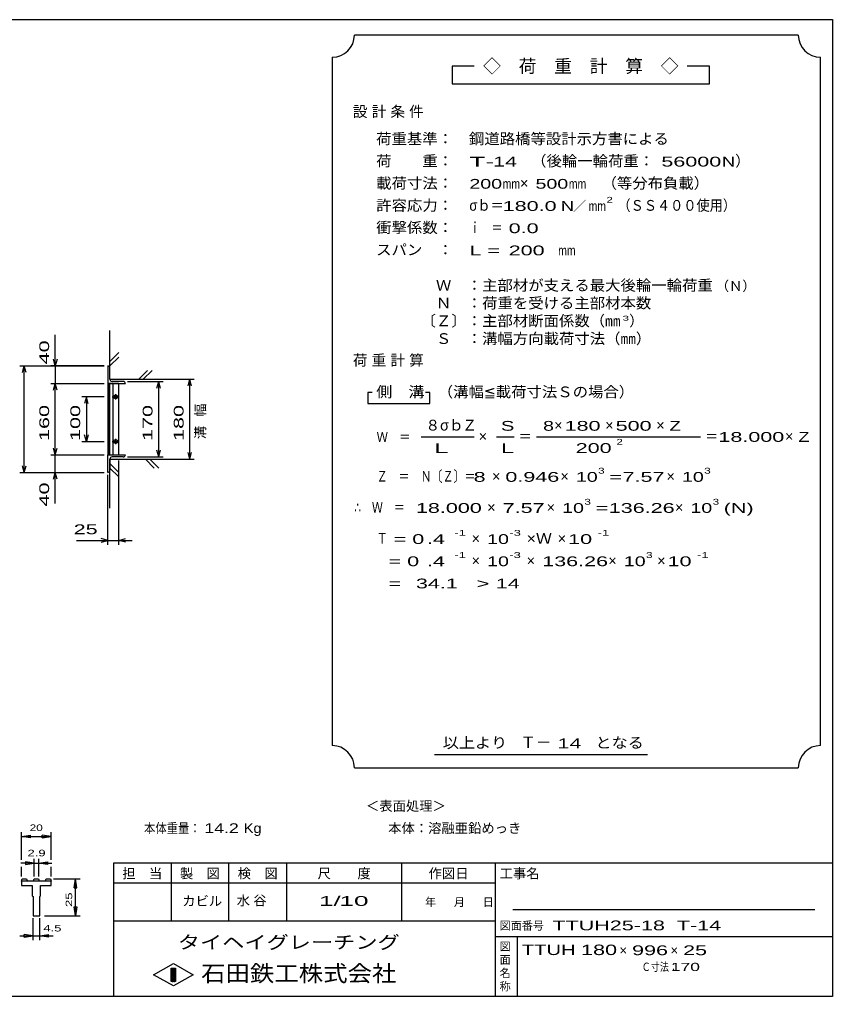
# Model space of a CAD drawing. Units: millimetres, scale not verified, with parts at other scales. Extents: x -1820 to 1731, y -1282 to 1054.
# Drawn here: x -101 to 1731, y -1146 to 1054 of the extents above; entities that cross this region are included whole.
import ezdxf
from ezdxf.enums import TextEntityAlignment as Align

# ---------------------------------------------------------------- set-up
doc = ezdxf.new("R2010")
doc.units = ezdxf.units.MM
doc.header["$LTSCALE"] = 10
for name, color, linetype, lineweight in [('0_2', 150, 'Continuous', 25), ('16', 3, 'Continuous', 25), ('22', 2, 'Continuous', 25), ('32', 4, 'Continuous', 25)]:
    doc.layers.add(name, color=color, linetype=linetype, lineweight=lineweight)
doc.styles.add('ベクトル', font='')
doc.styles.get('ベクトル').set_extended_font_data('ベクトル')

msp = doc.modelspace()

# ---------------------------------------------------------------- linework, layer by layer
at = {"layer": '0_2'}
for p, q in [((-1729, 1053.5), (1731, 1053.5)), ((1731, 1053.5), (1731, -1146.5)), ((1731, -846.5), (111, -846.5)), ((111, -846.5), (111, -1146.5)), ((241, -846.5), (241, -976.5)), ((371, -976.5), (371, -846.5)), ((501, -846.5), (501, -976.5)), ((761, -976.5), (761, -846.5)), ((971, -846.5), (971, -1146.5)), ((971, -891.5), (111, -891.5)), ((1691, -951.5), (1011, -951.5)), ((111, -976.5), (971, -976.5)), ((971, -1011.5), (1731, -1011.5)), ((1021, -1146.5), (1021, -1011.5)), ((201, -1097.5), (246, -1072.5)), ((246, -1072.5), (291, -1097.5)), ((246, -1122.5), (201, -1097.5)), ((241, -1082.5), (251, -1082.5)), ((241, -1112.5), (241, -1082.5)), ((241, -1082.5), (243, -1082.5)), ((243, -1082.5), (243, -1112.5)), ((245, -1112.5), (245, -1082.5)), ((245, -1082.5), (247, -1082.5)), ((291, -1097.5), (246, -1122.5)), ((247, -1082.5), (247, -1112.5)), ((249, -1112.5), (249, -1082.5)), ((249, -1082.5), (251, -1082.5)), ((251, -1082.5), (251, -1112.5)), ((251, -1082.5), (251, -1112.5)), ((251, -1112.5), (241, -1112.5)), ((243, -1112.5), (245, -1112.5)), ((247, -1112.5), (249, -1112.5)), ((1731, -1146.5), (-1729, -1146.5))]:
    msp.add_line(p, q, dxfattribs=at)
at = {"layer": '16'}
for p, q in [((98, 273.5), (98, 233.5)), ((103, 243.5), (103, 268.5)), ((98, 233.5), (138, 233.5)), ((98, 233.5), (98, 73.5)), ((123, 233.5), (98, 233.5)), ((99.5, 233.5), (99.5, 73.5)), ((102.5, 73.5), (102.5, 233.5)), ((133, 238.5), (108, 238.5)), ((110, 233.5), (110, 73.5)), ((123, 73.5), (123, 233.5)), ((108, 203.5), (124, 203.5)), ((118, 206.5), (114, 206.5)), ((114, 200.5), (118, 200.5)), ((116, 209.5), (116, 197.5)), ((108, 103.5), (124, 103.5)), ((118, 106.5), (114, 106.5)), ((114, 100.5), (118, 100.5)), ((116, 109.5), (116, 97.5)), ((98, 73.5), (138, 73.5)), ((98, 33.5), (98, 73.5)), ((98, 73.5), (123, 73.5)), ((133, 68.5), (108, 68.5)), ((103, 63.5), (103, 38.5))]:
    msp.add_line(p, q, dxfattribs=at)
for centre, radius, start, end in [((98, 268.5), 5, 0, 90), ((108, 243.5), 5, 180, 270), ((133, 233.5), 5, 0, 90), ((114, 203.5), 3, 90, 270), ((116, 203.5), 4, 46.6, 133.4), ((116, 203.5), 4, 226.6, 313.4), ((118, 203.5), 3, 270, 90), ((114, 103.5), 3, 90, 270), ((116, 103.5), 4, 46.6, 133.4), ((116, 103.5), 4, 226.6, 313.4), ((118, 103.5), 3, 270, 90), ((108, 63.5), 5, 90, 180), ((133, 73.5), 5, 270, 0), ((98, 38.5), 5, 270, 0)]:
    msp.add_arc(centre, radius, start, end, dxfattribs=at)
at = {"layer": '22', "color": 4}
for p, q in [((1654, 1018.5), (654, 1018.5)), ((604, 968.5), (604, -581.5)), ((1704, -581.5), (1704, 968.5)), ((924, 948.5), (874, 948.5)), ((874, 948.5), (874, 908.5)), ((1454, 948.5), (1404, 948.5)), ((1454, 908.5), (1454, 948.5)), ((874, 908.5), (1454, 908.5)), ((103, 243.5), (103, 353.5)), ((-20, 273.5), (-20, 343.5)), ((-20, 273.5), (-24, 288.5)), ((-16, 288.5), (-20, 273.5)), ((103, 283.5), (123, 303.5)), ((103, 273.5), (123, 293.5)), ((-100, 273.5), (90, 273.5)), ((-94, 258.5), (-90, 273.5)), ((-86, 258.5), (-90, 273.5)), ((-90, 33.5), (-90, 273.5)), ((90, 273.5), (-30, 273.5)), ((-20, 273.5), (-20, 233.5)), ((103, 243.5), (293, 243.5)), ((168, 243.5), (188, 263.5)), ((178, 243.5), (198, 263.5)), ((279, 228.5), (283, 243.5)), ((287, 228.5), (283, 243.5)), ((283, 63.5), (283, 243.5)), ((-30, 233.5), (90, 233.5)), ((-24, 218.5), (-20, 233.5)), ((-16, 218.5), (-20, 233.5)), ((-20, 73.5), (-20, 233.5)), ((143, 238.5), (223, 238.5)), ((209, 223.5), (213, 238.5)), ((217, 223.5), (213, 238.5)), ((213, 68.5), (213, 238.5)), ((90, 203.5), (40, 203.5)), ((50, 203.5), (46, 188.5)), ((54, 188.5), (50, 203.5)), ((50, 203.5), (50, 103.5)), ((694, 213.5), (684, 213.5)), ((684, 213.5), (684, 188.5)), ((824, 213.5), (814, 213.5)), ((824, 188.5), (824, 213.5)), ((684, 188.5), (824, 188.5)), ((50, 103.5), (46, 118.5)), ((54, 118.5), (50, 103.5)), ((804, 113.5), (924, 113.5)), ((974, 113.5), (1014, 113.5)), ((1064, 113.5), (1434, 113.5)), ((-20, 73.5), (-24, 88.5)), ((-20, 73.5), (-16, 88.5)), ((40, 103.5), (90, 103.5)), ((-30, 73.5), (90, 73.5)), ((-20, 33.5), (-20, 73.5)), ((143, 68.5), (223, 68.5)), ((213, 68.5), (209, 83.5)), ((213, 68.5), (217, 83.5)), ((283, 63.5), (279, 78.5)), ((283, 63.5), (287, 78.5)), ((-90, 33.5), (-94, 48.5)), ((-90, 33.5), (-86, 48.5)), ((103, 63.5), (293, 63.5)), ((103, -46.5), (103, 63.5)), ((123, 33.5), (103, 53.5)), ((123, -129.5), (123, 60.5)), ((203, 43.5), (183, 63.5)), ((213, 43.5), (193, 63.5)), ((-100, 33.5), (90, 33.5)), ((-30, 33.5), (90, 33.5)), ((-24, 18.5), (-20, 33.5)), ((-16, 18.5), (-20, 33.5)), ((-20, -36.5), (-20, 33.5)), ((98, -129.5), (98, 28.5)), ((123, 23.5), (103, 43.5)), ((28, -119.5), (98, -119.5)), ((98, -119.5), (83, -115.5)), ((83, -123.5), (98, -119.5)), ((98, -119.5), (123, -119.5)), ((123, -119.5), (138, -115.5)), ((138, -123.5), (123, -119.5)), ((123, -119.5), (153, -119.5)), ((834, -601.5), (1314, -601.5)), ((654, -631.5), (1654, -631.5))]:
    msp.add_line(p, q, dxfattribs=at)
for centre, start, end in [((604, 1018.5), 270, 0), ((1704, 1018.5), 180, 270), ((604, -631.5), 0, 90), ((1704, -631.5), 90, 180)]:
    msp.add_arc(centre, 50, start, end, dxfattribs=at)
at = {"layer": '32'}
for p, q in [((-96, -838.5), (-96, -776.5)), ((-96, -786.5), (-76, -783.5)), ((-76, -789.5), (-96, -786.5)), ((-96, -786.5), (-29.33, -786.5)), ((-76, -789.5), (-76, -783.5)), ((-29.33, -786.5), (-49.33, -783.5)), ((-49.33, -789.5), (-49.33, -783.5)), ((-49.33, -789.5), (-29.33, -786.5)), ((-29.33, -838.5), (-29.33, -776.5)), ((-67.5, -846.5), (-97.5, -846.5)), ((-96, -876.5), (-96, -854.5)), ((-67.5, -846.5), (-87.5, -843.5)), ((-87.5, -843.5), (-87.5, -849.5)), ((-87.5, -849.5), (-67.5, -846.5)), ((-67.5, -876.5), (-67.5, -836.5)), ((-67.5, -846.5), (-57.83, -846.5)), ((-57.83, -836.5), (-57.83, -876.5)), ((-57.83, -846.5), (-37.83, -843.5)), ((-37.83, -849.5), (-57.83, -846.5)), ((-57.83, -846.5), (-27.83, -846.5)), ((-37.83, -843.5), (-37.83, -849.5)), ((-29.33, -876.5), (-29.33, -854.5)), ((-96, -886.5), (-94.33, -881.5)), ((-96, -886.5), (-96, -896.5)), ((-29.33, -886.5), (-96, -886.5)), ((-96, -896.5), (-71.83, -896.5)), ((-94.33, -881.5), (-84.67, -881.5)), ((-84.67, -881.5), (-83, -886.5)), ((-71.83, -896.5), (-71.83, -919.83)), ((-69.17, -886.5), (-67.5, -881.5)), ((-67.5, -881.5), (-57.83, -881.5)), ((-57.83, -881.5), (-56.17, -886.5)), ((-53.5, -919.83), (-53.5, -896.5)), ((-53.5, -896.5), (-29.33, -896.5)), ((-42.33, -886.5), (-40.67, -881.5)), ((-40.67, -881.5), (-31, -881.5)), ((-31, -881.5), (-29.33, -886.5)), ((-29.33, -896.5), (-29.33, -886.5)), ((-24.33, -881.5), (35.67, -881.5)), ((22.67, -901.5), (25.67, -881.5)), ((22.67, -901.5), (28.67, -901.5)), ((28.67, -901.5), (25.67, -881.5)), ((25.67, -964.83), (25.67, -881.5)), ((-71.83, -919.83), (-70.17, -921.5)), ((-70.17, -921.5), (-70.17, -964.83)), ((-55.17, -921.5), (-53.5, -919.83)), ((-55.17, -964.83), (-55.17, -921.5)), ((25.67, -964.83), (22.67, -944.83)), ((22.67, -944.83), (28.67, -944.83)), ((28.67, -944.83), (25.67, -964.83)), ((-70.17, -964.83), (-55.17, -964.83)), ((-44.33, -964.83), (35.67, -964.83)), ((-70.17, -1019.83), (-70.17, -969.83)), ((-55.17, -1019.83), (-55.17, -969.83)), ((-100.17, -1009.83), (-70.17, -1009.83)), ((-70.17, -1009.83), (-90.17, -1006.83)), ((-90.17, -1012.83), (-90.17, -1006.83)), ((-90.17, -1012.83), (-70.17, -1009.83)), ((-70.17, -1009.83), (-55.17, -1009.83)), ((-55.17, -1009.83), (-35.17, -1006.83)), ((-35.17, -1012.83), (-55.17, -1009.83)), ((-55.17, -1009.83), (-25.17, -1009.83)), ((-35.17, -1012.83), (-35.17, -1006.83))]:
    msp.add_line(p, q, dxfattribs=at)

# ---------------------------------------------------------------- texts
at = {"layer": '0_2', "style": 'ベクトル'}
for s, height, p in [('担\u3000当', 21.99, (131, -869.5)), ('製\u3000図', 21.99, (261, -869.5)), ('検\u3000図', 21.99, (391, -869.5)), ('尺\u3000\u3000度', 21.99, (571, -869.5)), ('作図日', 21.99, (821, -869.5)), ('工事名', 21.99, (981, -869.5)), ('年', 18.33, (813, -934)), ('月', 18.33, (878, -934)), ('日', 18.33, (943, -934)), ('図面番号', 18.33, (981, -987)), ('図', 18.33, (981, -1034)), ('面', 18.33, (981, -1064)), ('名', 18.33, (981, -1094)), ('称', 18.33, (981, -1124))]:
    msp.add_text(s, height=height, dxfattribs=at).set_placement(p, align=Align.MIDDLE_LEFT)
at = {"layer": '0_2', "color": 222, "style": 'ベクトル'}
for s, height, width, p in [('タイヘイグレーチング', 29.33, 1.25, (256, -1024.5)), ('石田鉄工株式会社', 36.66, 1.1, (308.5, -1094.5))]:
    msp.add_text(s, height=height, dxfattribs=dict(at, width=width)).set_placement(p, align=Align.MIDDLE_LEFT)
at = {"layer": '22', "style": 'ベクトル'}
for s, height, p in [('◇\u3000荷\u3000重\u3000計\u3000算\u3000◇', 29.33, (944, 948.5)), ('）', 24.19, (1512, 735)), ('×', 24.19, (1027, 685)), ('／', 21.99, (1146.5, 633.5)), ('（Ｎ）', 21.99, (1468, 453.5)), ('）', 24.19, (1273, 375)), ('σｂ', 24.19, (847, 140)), ('８', 24.19, (814, 140)), ('Ｚ', 24.19, (897, 140)), ('×', 24.19, (1104, 140)), ('×', 24.19, (1219, 140)), ('×', 24.19, (1334, 140)), ('×', 24.19, (934, 115)), ('×', 24.19, (1624, 115)), ('×', 24.19, (964, 25)), ('×', 24.19, (1118, 25)), ('×', 24.19, (1357, 25)), ('×', 24.19, (953, -45)), ('×', 24.19, (1087, -45)), ('×', 24.19, (1376, -45)), ('×', 24.19, (918, -115)), ('×', 24.19, (1112, -115)), ('×', 24.19, (918, -165)), ('×', 24.19, (1042, -165)), ('×', 24.19, (1226, -165)), ('×', 24.19, (1336, -165)), ('Ｔ－', 25.66, (1028, -574)), ('＜表面処理＞', 21.99, (680, -717.5)), ('本体：', 21.99, (730, -767.5)), ('溶融亜鉛めっき', 21.99, (820, -767.5)), ('カビル', 21.99, (266, -931.5)), ('×', 21.99, (1251, -1042.5)), ('×', 21.99, (1366, -1042.5))]:
    msp.add_text(s, height=height, dxfattribs=at).set_placement(p, align=Align.MIDDLE_LEFT)
for s, height, width, p in [('荷重基準：\u3000', 24.19, 1.05, (703, 785)), ('鋼道路橋等設計示方書による', 24.19, 1.05, (912, 785)), ('荷\u3000\u3000重：\u3000', 24.19, 1.05, (703, 735)), ('（後輪一輪荷重：', 24.19, 1.05, (1052, 735)), ('T-', 21.99, 2, (913, 733.5)), (' 14 ', 21.99, 1.65, (953, 733.5)), (' 56000', 21.99, 1.65, (1332, 733.5)), ('N', 21.99, 1.4, (1482, 733.5)), ('載荷寸法：\u3000', 24.19, 1.05, (703, 685)), ('200', 21.99, 1.5, (913, 683.5)), ('mm', 21.99, 0.8, (988, 683.5)), ('500', 21.99, 1.5, (1062, 683.5)), ('mm', 21.99, 0.8, (1137, 683.5)), ('\u3000（等分布負載）', 24.19, 1.05, (1176, 685)), ('許容応力：\u3000', 24.19, 1.05, (703, 635)), ('σｂ＝', 24.19, 0.9, (913, 635)), ('180.0', 21.99, 1.65, (988, 633.5)), ('N', 21.99, 1.4, (1119, 633.5)), ('mm', 21.99, 0.8, (1181.5, 633.5)), ('2', 13.2, 1.5, (1221.5, 647.5)), ('（ＳＳ４００使用）', 24.19, 0.9, (1246.5, 635)), ('衝撃係数：\u3000', 24.19, 1.05, (703, 585)), ('ｉ\u3000＝', 24.19, 0.75, (913, 585)), (' 0.0', 21.99, 1.65, (988, 583.5)), ('スパン\u3000：\u3000', 24.19, 1.05, (703, 535)), ('L =', 21.99, 1.65, (913, 533.5)), (' 200 ', 21.99, 1.65, (988, 533.5)), ('mm', 21.99, 0.8, (1113, 533.5)), ('\u3000Ｗ\u3000：主部材が支える最大後輪一輪荷重', 24.19, 1.05, (803, 455)), ('\u3000Ｎ\u3000：荷重を受ける主部材本数', 24.19, 1.05, (803, 415)), ('〔Ｚ〕：主部材断面係数（㎜', 24.19, 1.05, (803, 375)), ('3', 11, 1.8, (1258, 381)), ('\u3000Ｓ\u3000：溝幅方向載荷寸法（㎜）', 24.19, 1.05, (803, 335)), ('側\u3000溝', 24.19, 1.1, (703, 215)), ('\u3000（溝幅≦載荷寸法Ｓの場合）', 24.19, 1.05, (807, 215)), ('S', 21.99, 1.55, (984, 138.5)), ('8', 21.99, 1.5, (1079, 138.5)), (' 180 ', 21.99, 1.65, (1114, 138.5)), (' 500 ', 21.99, 1.65, (1229, 138.5)), ('Z', 21.99, 1.4, (1364, 138.5)), ('Ｗ\u3000＝', 21.99, 0.85, (704, 113.5)), ('＝', 24.19, 0.9, (1024, 115)), ('＝', 24.19, 0.9, (1444, 115)), ('18.000', 21.99, 1.65, (1474, 113.5)), ('Z', 21.99, 1.4, (1654, 113.5)), ('L', 21.99, 1.8, (984, 88.5)), (' 200 ', 21.99, 1.65, (1139, 88.5)), ('2', 13.2, 1.5, (1244, 102.5)), ('3', 13.2, 1.5, (1203, 37.5)), ('3', 13.2, 1.5, (1442, 37.5)), ('Ｚ\u3000＝\u3000Ｎ〔Ｚ〕＝', 24.19, 0.75, (704, 25)), (' 8 ', 21.99, 1.65, (909, 23.5)), ('0.946', 21.99, 1.65, (994, 23.5)), ('10', 21.99, 1.5, (1153, 23.5)), ('=', 21.99, 1.7, (1228, 23.5)), ('7.57', 21.99, 1.65, (1258, 23.5)), ('10', 21.99, 1.5, (1392, 23.5)), ('∴\u3000Ｗ\u3000＝', 24.19, 0.75, (654, -45)), (' 18.000', 21.99, 1.65, (779, -46.5)), ('7.57', 21.99, 1.65, (988, -46.5)), ('10', 21.99, 1.5, (1122, -46.5)), ('3', 13.2, 1.5, (1172, -32.5)), ('=', 21.99, 1.7, (1197, -46.5)), ('136.26', 21.99, 1.65, (1227, -46.5)), ('10', 21.99, 1.5, (1411, -46.5)), ('3', 13.2, 1.5, (1461, -32.5)), ('(N)', 21.99, 1.65, (1486, -46.5)), (' 25 ', 21.99, 1.65, (8, -94.5)), ('Ｔ', 24.19, 0.75, (704, -115)), (' = 0', 21.99, 1.65, (729, -116.5)), (' .4 ', 21.99, 1.65, (804, -116.5)), ('-1', 13.2, 1.65, (879, -102.5)), ('10', 21.99, 1.5, (953, -116.5)), ('-3', 13.2, 1.65, (1003, -102.5)), ('×Ｗ', 24.19, 1.1, (1042, -115)), (' 10 ', 21.99, 1.65, (1122, -116.5)), ('-1', 13.2, 1.65, (1202, -102.5)), ('-1', 13.2, 1.65, (879, -152.5)), ('-3', 13.2, 1.65, (1003, -152.5)), ('3', 13.2, 1.5, (1311, -152.5)), ('-1', 13.2, 1.65, (1426, -152.5)), ('  = 0', 21.99, 1.65, (704, -166.5)), (' .4 ', 21.99, 1.65, (804, -166.5)), ('10', 21.99, 1.5, (953, -166.5)), ('136.26', 21.99, 1.65, (1077, -166.5)), ('10', 21.99, 1.5, (1261, -166.5)), (' 10 ', 21.99, 1.65, (1346, -166.5)), ('  =', 21.99, 1.65, (704, -216.5)), (' 34.1', 21.99, 1.65, (779, -216.5)), ('>', 21.99, 1.7, (929, -216.5)), (' 14 ', 21.99, 1.65, (959, -216.5)), ('以上より\u3000', 24.19, 1.1, (853, -575)), (' 14 ', 21.99, 1.65, (1098, -576.5)), ('となる', 24.19, 1.1, (1197, -575)), ('本体重量：', 21.99, 0.85, (180, -767.5)), (' 14.2', 21.99, 1.35, (305, -767.5)), ('Kg', 21.99, 1.1, (405, -767.5)), ('1/', 21.99, 2, (574, -931.5)), (' 10 ', 21.99, 2, (604, -931.5)), ('TTUH25-18  T-14                  ', 21.99, 1.65, (1100, -986.5)), ('TTUH', 23.46, 1.45, (1031, -1041.5)), (' 180 ', 23.46, 1.55, (1151, -1041.5)), (' 996 ', 21.99, 1.65, (1266, -1042.5)), (' 25 ', 21.99, 1.65, (1381, -1042.5)), ('Ｃ寸法：', 18.33, 0.8, (1301, -1080)), (' 170 ', 18.33, 1.6, (1356, -1080))]:
    msp.add_text(s, height=height, dxfattribs=dict(at, width=width)).set_placement(p, align=Align.MIDDLE_LEFT)
at = {"layer": '22', "style": 'ベクトル', "width": 1.65}
for s, p in [(' 40 ', (-45, 263.5)), (' 160 ', (-45, 91)), (' 100 ', (25, 91)), (' 170 ', (188, 91)), (' 180 ', (258, 91)), (' 40 ', (-45, -56.5))]:
    msp.add_text(s, height=21.99, rotation=90, dxfattribs=at).set_placement(p, align=Align.MIDDLE_LEFT)
at = {"layer": '22', "attachment_point": 4, "style": 'ベクトル'}
for s, insert, char_height in [('\\T1.28;設計条件', (650.5, 845), 24.19), ('\\T1.28;荷重計算', (650.5, 285), 24.19), ('\\T1.5;\\W2;\\~L\\~', (809, 88.5), 21.99), ('\\T1.25;水谷\u3000', (388.5, -931.5), 21.99)]:
    msp.add_mtext(s, dxfattribs=dict(at, insert=insert, char_height=char_height))
at = {"layer": '22', "insert": (308, 108.5), "char_height": 21.99, "attachment_point": 4, "rotation": 90, "style": 'ベクトル'}
msp.add_mtext('\\T1.67;溝幅', dxfattribs=at)
at = {"layer": '32', "color": 2, "style": 'ベクトル'}
for s, width, p in [('20', 1.35, (-77.67, -766.5)), ('2.9', 1.5, (-82.67, -823.5)), (' 4.5 ', 1.5, (-55.17, -992.83))]:
    msp.add_text(s, height=14.66, dxfattribs=dict(at, width=width)).set_placement(p, align=Align.MIDDLE_LEFT)
at = {"layer": '32', "color": 2, "style": 'ベクトル', "width": 1.5}
msp.add_text(' 25 ', height=14.66, rotation=90, dxfattribs=at).set_placement((10.67, -953.17), align=Align.MIDDLE_LEFT)

doc.saveas('drawing.dxf')
